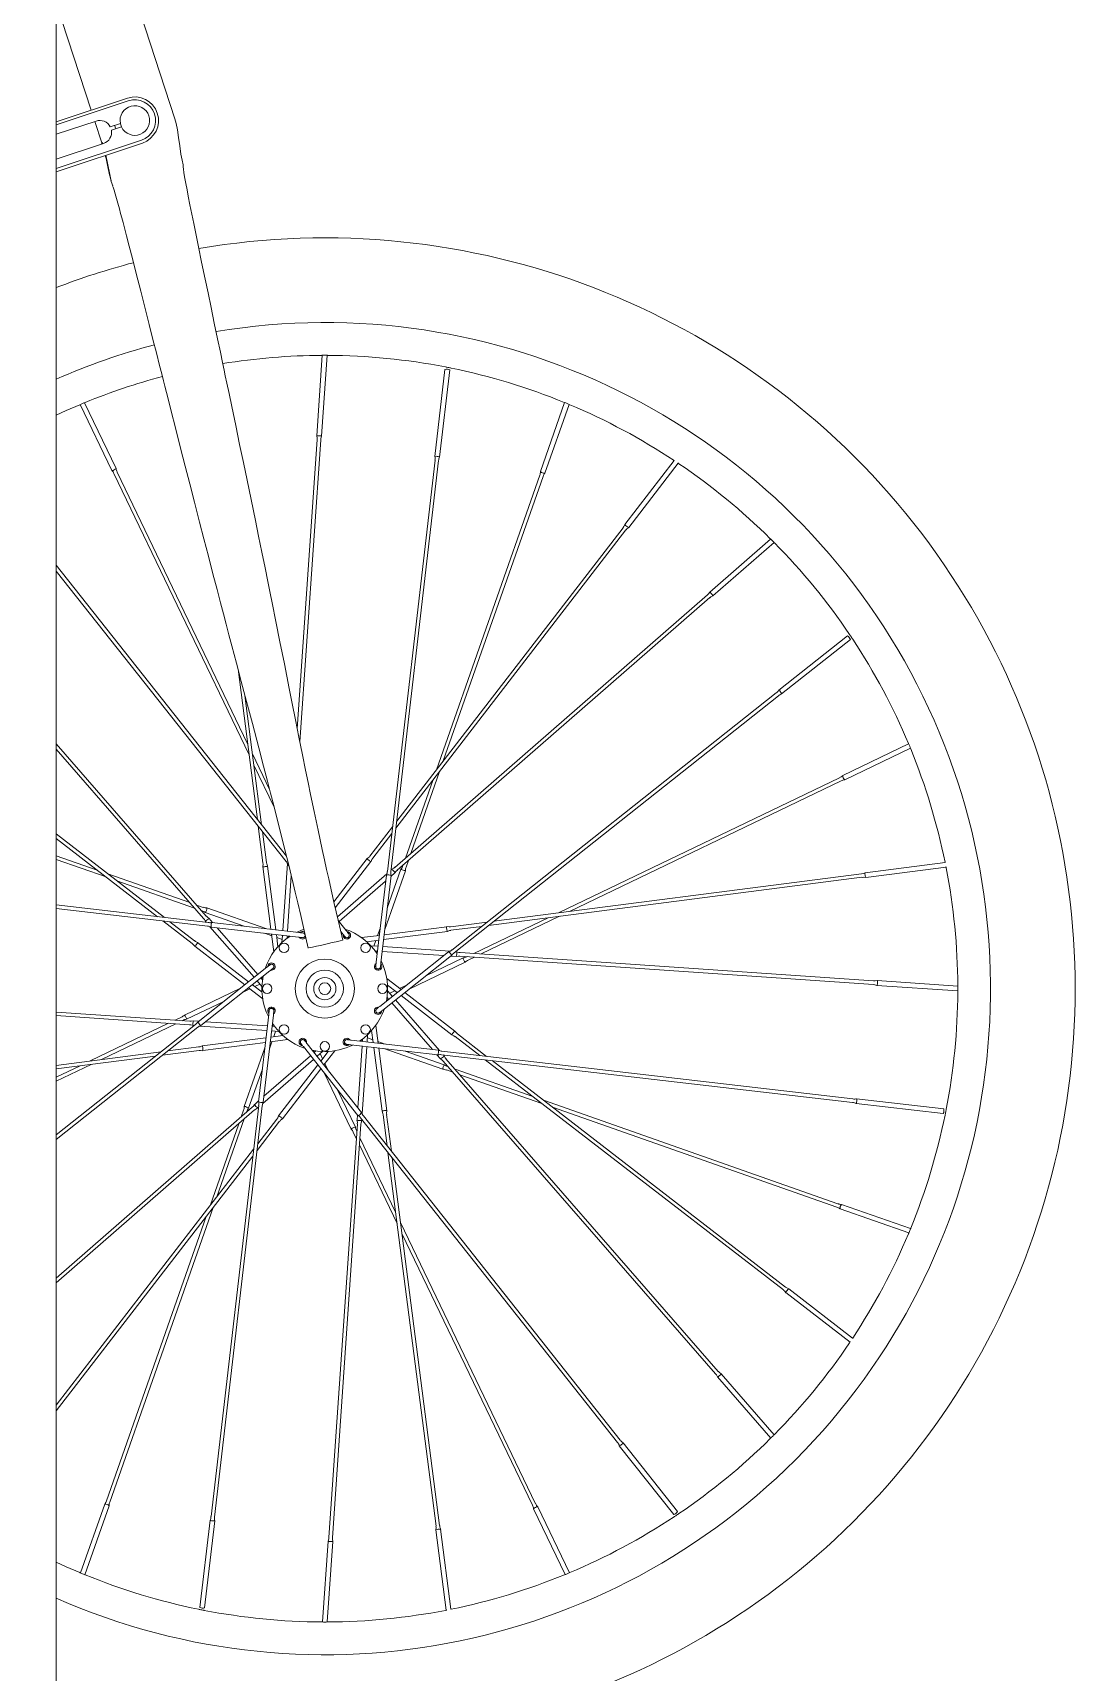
# Model space of a CAD drawing. Header units: inches. Extents: x -9 to 508, y -1 to 141.
# Drawn here: x 39.72 to 57.33, y 97.35 to 125.04 of the extents above; entities that cross this region are included whole.
import ezdxf

# ---------------------------------------------------------------- set-up
doc = ezdxf.new("R2010")
doc.units = ezdxf.units.IN
doc.layers.add('ZANO_R', color=7, linetype='Continuous', lineweight=0)

msp = doc.modelspace()

# ---------------------------------------------------------------- linework, layer by layer
at = {"layer": 'ZANO_R', "color": 253}
for p, q in [((42.11516, 123.59048), (39.71537, 130.95955)), ((40.11146, 125.54498), (40.70032, 123.73675)), ((40.11146, 123.54021), (41.31413, 123.94162)), ((41.32996, 123.89419), (40.11146, 123.4875)), ((40.7846, 123.55403), (40.11146, 123.32937)), ((40.76226, 123.54658), (40.87966, 123.18605)), ((41.02599, 123.45538), (41.19584, 123.51207)), ((40.11146, 122.74954), (41.55158, 123.2302)), ((41.04498, 123.39847), (41.21484, 123.45516)), ((41.56741, 123.18277), (40.11146, 122.69683)), ((40.11146, 122.90768), (40.91124, 123.17461)), ((40.87905, 123.18793), (40.88581, 123.16612)), ((40.89096, 123.19181), (40.89774, 123.1701)), ((42.25489, 122.81644), (42.25766, 122.78878)), ((41.06719, 122.45825), (41.0373, 122.53448)), ((44.60824, 119.59671), (44.51475, 118.23607)), ((44.59457, 118.23059), (44.68844, 119.59692)), ((46.68085, 119.35979), (46.50999, 117.88693)), ((46.58946, 117.87771), (46.76032, 119.35057)), ((41.12357, 117.68589), (40.59003, 118.7966)), ((48.70318, 118.79895), (48.29379, 117.63267)), ((40.51625, 118.76542), (41.05146, 117.65125)), ((48.36927, 117.60617), (48.77721, 118.76833)), ((44.52049, 118.17369), (44.18492, 113.28944)), ((44.22976, 113.06671), (44.58035, 118.16957)), ((46.51281, 117.82445), (45.7071, 110.87907)), ((45.76671, 110.87215), (46.57241, 117.81754)), ((50.55462, 117.81932), (49.72175, 116.74002)), ((49.78508, 116.69115), (50.62172, 117.77533)), ((41.0872, 117.59994), (43.37038, 112.8469)), ((43.34598, 113.03628), (41.14129, 117.62592)), ((48.28278, 117.57111), (46.53633, 112.59575)), ((46.65298, 112.74692), (48.33939, 117.55124)), ((45.85245, 111.61133), (49.73938, 116.6483)), ((49.69188, 116.68496), (45.86586, 111.72692)), ((52.18446, 116.4933), (51.15623, 115.59728)), ((51.20879, 115.53696), (52.24131, 116.43672)), ((44.00189, 111.1383), (40.11146, 116.04979)), ((40.11146, 115.95316), (43.99792, 111.04667)), ((51.11618, 115.54911), (45.8359, 110.94775)), ((45.87532, 110.90251), (51.1556, 115.50387)), ((53.48249, 114.8602), (52.3202, 113.93955)), ((52.36987, 113.87684), (53.53216, 114.79749)), ((43.1836, 114.29631), (43.51065, 111.75845)), ((43.58291, 111.66724), (43.3016, 113.85011)), ((52.27802, 113.89338), (46.79717, 109.55197)), ((46.83442, 109.50494), (52.31527, 113.84635)), ((42.64738, 110.12483), (40.11146, 113.03491)), ((54.51592, 113.03363), (53.40175, 112.49843)), ((40.11146, 112.94358), (42.60214, 110.08541)), ((43.71734, 112.26319), (43.42866, 112.86416)), ((53.43639, 112.42632), (54.54661, 112.95963)), ((43.45306, 112.67479), (43.79381, 111.96544)), ((46.10319, 111.18067), (46.58974, 112.56675)), ((53.35043, 112.46269), (48.5974, 110.1795)), ((46.47309, 112.41559), (46.01158, 111.10084)), ((48.78677, 110.20391), (53.37641, 112.4086)), ((43.52553, 111.64305), (43.60539, 111.02332)), ((45.79477, 111.63479), (45.41304, 111.14011)), ((41.93856, 110.10196), (40.11146, 111.5119)), ((40.11146, 111.43611), (41.82297, 110.11537)), ((43.6649, 111.03099), (43.59778, 111.55183)), ((45.46054, 111.10345), (45.78137, 111.51921)), ((40.80297, 110.90248), (40.11146, 111.14522)), ((40.11146, 111.08163), (40.95414, 110.78583)), ((45.36734, 111.09726), (44.80359, 110.36671)), ((44.82675, 110.26578), (45.43067, 111.04838)), ((46.0236, 110.95391), (46.06295, 111.06601)), ((42.36922, 110.3527), (40.98313, 110.83924)), ((43.60338, 110.96071), (43.73968, 109.90309)), ((43.82156, 109.89359), (43.68272, 110.97093)), ((44.01841, 111.01174), (43.94064, 109.87977)), ((44.02019, 109.87055), (44.08421, 110.80235)), ((44.02841, 110.99208), (44.04215, 110.97473)), ((45.69689, 110.83988), (44.86211, 110.11242)), ((45.69006, 110.8189), (45.5192, 109.34604)), ((45.59866, 109.33682), (45.76952, 110.80968)), ((45.66387, 109.89892), (46.01259, 110.89235)), ((45.9371, 110.91885), (45.70572, 110.25969)), ((45.7679, 110.79563), (45.83527, 110.85434)), ((45.78271, 110.91466), (45.77039, 110.90392)), ((45.97133, 110.98618), (45.96698, 110.97379)), ((47.41773, 109.96698), (53.72788, 110.78018)), ((53.72021, 110.83969), (47.50895, 110.03923)), ((55.13237, 111.03176), (53.78027, 110.85751)), ((53.7905, 110.77817), (55.14873, 110.95321)), ((41.1343, 110.72259), (42.44905, 110.26109)), ((44.89121, 110.03167), (45.6783, 110.71756)), ((42.67774, 110.01621), (40.11146, 110.31391)), ((40.11146, 110.25351), (42.67082, 109.95661)), ((42.59597, 110.2731), (42.48388, 110.31245)), ((42.56371, 110.22084), (42.5761, 110.21649)), ((43.65097, 109.91338), (42.65753, 110.26209)), ((41.91509, 110.04428), (42.40978, 109.66254)), ((42.44643, 109.71004), (42.03068, 110.03087)), ((42.63104, 110.18661), (43.2902, 109.95523)), ((42.63523, 110.03222), (42.64597, 110.0199)), ((42.75425, 110.0174), (42.69554, 110.08477)), ((42.71001, 109.9464), (43.45544, 109.09099)), ((42.73099, 109.93956), (44.20385, 109.7687)), ((44.21307, 109.84817), (42.74021, 110.01903)), ((45.01177, 109.87946), (44.87646, 110.05029)), ((46.7112, 109.94651), (45.65358, 109.81021)), ((47.39354, 110.02436), (46.77381, 109.9445)), ((46.78148, 109.88499), (47.30232, 109.95211)), ((48.42528, 110.09683), (47.16928, 109.49349)), ((47.29051, 109.48516), (48.61466, 110.12123)), ((43.36147, 109.01656), (42.5015, 109.68018)), ((43.51822, 109.14072), (42.83233, 109.92781)), ((43.63289, 109.83494), (43.75393, 109.79245)), ((43.75021, 109.82133), (43.78882, 109.52175)), ((43.85835, 109.60814), (43.8321, 109.81183)), ((43.83842, 109.76279), (43.93038, 109.73051)), ((43.93515, 109.79988), (43.92677, 109.67787)), ((44.01185, 109.74906), (44.0147, 109.79065)), ((44.04699, 109.77437), (44.01437, 109.78582)), ((44.23398, 109.84575), (44.25316, 109.85822)), ((44.91956, 109.86703), (44.94906, 109.82979)), ((45.57182, 109.79967), (45.27224, 109.76107)), ((45.35863, 109.69154), (45.56232, 109.71779)), ((45.51329, 109.71147), (45.48101, 109.61951)), ((45.58543, 109.917), (45.54294, 109.79595)), ((45.64408, 109.72833), (46.72142, 109.86716)), ((42.45263, 109.61684), (43.29686, 108.96537)), ((45.55037, 109.61474), (45.42837, 109.62312)), ((45.49955, 109.53804), (45.54114, 109.53519)), ((45.52486, 109.5029), (45.53631, 109.53552)), ((46.74257, 109.52148), (45.58028, 108.60083)), ((45.62104, 109.5297), (46.6626, 109.45814)), ((45.62995, 108.53812), (46.79224, 109.45877)), ((46.76224, 109.53148), (45.63027, 109.60925)), ((46.98793, 109.41747), (46.35822, 109.11498)), ((46.78116, 109.44999), (46.87031, 109.44387)), ((46.87579, 109.52368), (46.85949, 109.5248)), ((46.93269, 109.4496), (53.92007, 108.96954)), ((53.92418, 109.0294), (46.9368, 109.50946)), ((47.05975, 109.44087), (47.04791, 109.43519)), ((47.07388, 109.3811), (47.18098, 109.43254)), ((43.67043, 109.26128), (42.50814, 108.34063)), ((42.55781, 108.27791), (43.7201, 109.19857)), ((46.07353, 108.88947), (47.02257, 109.34536)), ((43.22685, 108.90992), (42.27781, 108.45404)), ((43.26953, 108.84167), (43.38517, 108.89722)), ((43.36212, 108.91501), (43.60126, 108.73047)), ((43.58933, 108.84072), (43.42674, 108.96619)), ((43.46588, 108.93599), (43.55373, 108.97819)), ((43.50806, 109.03061), (43.5884, 108.93841)), ((43.59822, 109.04891), (43.57084, 109.08034)), ((43.60518, 109.09165), (43.57402, 109.07669)), ((45.93826, 108.88439), (45.69913, 109.06892)), ((45.71105, 108.95867), (45.87364, 108.8332)), ((45.79232, 108.76879), (45.71198, 108.86098)), ((45.8345, 108.86341), (45.74665, 108.8212)), ((46.03085, 108.95772), (45.91521, 108.90217)), ((46.84775, 108.18255), (46.00352, 108.83402)), ((53.98108, 108.95532), (55.34741, 108.86145)), ((55.34721, 108.94165), (53.98656, 109.03513)), ((42.31245, 108.38192), (42.94216, 108.68441)), ((45.6952, 108.70774), (45.72636, 108.72271)), ((45.70216, 108.75049), (45.72954, 108.71906)), ((45.78216, 108.65868), (46.46805, 107.87159)), ((46.59037, 107.85299), (45.84494, 108.70841)), ((45.93891, 108.78284), (46.79888, 108.11922)), ((42.36769, 108.34979), (40.11146, 108.50481)), ((40.11146, 108.44466), (42.36358, 108.28993)), ((42.46596, 108.29446), (40.11146, 106.42945)), ((42.00987, 108.31423), (40.68572, 107.67816)), ((40.8751, 107.70257), (42.1311, 108.30591)), ((42.2265, 108.41829), (42.11941, 108.36685)), ((42.24063, 108.35852), (42.25247, 108.36421)), ((42.42459, 108.27572), (42.44089, 108.2746)), ((42.51922, 108.3494), (42.43007, 108.35553)), ((43.67934, 108.2697), (42.63778, 108.34126)), ((43.70172, 108.46258), (43.53086, 106.98972)), ((43.61032, 106.9805), (43.78118, 108.45336)), ((43.70691, 108.52658), (43.70802, 108.51693)), ((43.77552, 108.29649), (43.76407, 108.26388)), ((45.55017, 107.97807), (45.51156, 108.27765)), ((40.11146, 106.3529), (42.50321, 108.24742)), ((42.53815, 108.26792), (43.67011, 108.19014)), ((43.6563, 108.07107), (42.57896, 107.93223)), ((43.71495, 107.88239), (43.75744, 108.00344)), ((43.72856, 107.99972), (44.02814, 108.03833)), ((43.94175, 108.10786), (43.73806, 108.08161)), ((43.75001, 108.18466), (43.87201, 108.17627)), ((43.80083, 108.26135), (43.75924, 108.26421)), ((43.78709, 108.08793), (43.81938, 108.17989)), ((46.56939, 107.85983), (45.09653, 108.03069)), ((45.25339, 108.02503), (45.28601, 108.01358)), ((45.28854, 108.05033), (45.28568, 108.00875)), ((45.36523, 107.99952), (45.37362, 108.12152)), ((45.46196, 108.0366), (45.37, 108.06888)), ((45.44203, 108.19126), (45.46828, 107.98757)), ((45.66749, 107.96446), (45.54645, 108.00695)), ((46.85395, 108.08935), (47.2697, 107.76852)), ((47.38529, 107.75511), (46.8906, 108.13685)), ((41.88265, 107.83241), (40.11146, 107.60416)), ((40.11146, 107.54366), (41.79143, 107.76016)), ((41.90684, 107.77503), (42.52657, 107.8549)), ((42.5189, 107.91441), (41.99806, 107.84729)), ((42.58918, 107.85289), (43.6468, 107.98918)), ((43.63651, 107.90047), (43.28779, 106.90704)), ((44.40917, 107.76773), (43.62208, 107.08183)), ((44.28861, 107.91993), (45.20926, 106.75765)), ((45.27197, 106.80732), (44.35132, 107.96961)), ((44.45823, 107.85468), (44.4732, 107.82352)), ((44.50098, 107.84773), (44.46955, 107.82034)), ((44.51928, 107.75756), (44.61148, 107.83791)), ((44.6139, 107.71539), (44.5717, 107.80324)), ((44.70916, 107.83884), (44.58369, 107.67624)), ((44.63488, 107.61163), (44.81942, 107.85076)), ((45.08731, 107.95122), (46.56017, 107.78036)), ((45.28019, 107.92885), (45.20863, 106.88729)), ((45.28197, 106.78765), (45.35974, 107.91962)), ((45.47882, 107.90581), (45.61766, 106.82846)), ((45.697, 106.83869), (45.5607, 107.89631)), ((45.64941, 107.88602), (46.64285, 107.5373)), ((46.66934, 107.61279), (46.01018, 107.84417)), ((46.54613, 107.78199), (46.60484, 107.71462)), ((46.62265, 107.78318), (53.56803, 106.97748)), ((53.57495, 107.03708), (46.62956, 107.84278)), ((46.66515, 107.76718), (46.65441, 107.7795)), ((40.11146, 107.33575), (40.70298, 107.61989)), ((40.51361, 107.59549), (40.11146, 107.40231)), ((43.36328, 106.88054), (43.59466, 107.53971)), ((43.60349, 106.95952), (44.4589, 107.70495)), ((44.53333, 107.61098), (43.86971, 106.75101)), ((43.93304, 106.70214), (44.58452, 107.54636)), ((44.63997, 107.47636), (45.09585, 106.52732)), ((44.70822, 107.51904), (44.65267, 107.63468)), ((46.653, 107.67457), (51.25437, 102.39429)), ((51.2996, 102.43371), (46.69824, 107.71399)), ((46.70441, 107.52629), (46.81651, 107.48694)), ((46.73667, 107.57855), (46.72428, 107.5829)), ((48.16608, 107.0768), (46.85133, 107.53831)), ((46.93116, 107.4467), (48.31725, 106.96015)), ((47.36182, 107.69743), (52.39879, 103.8105)), ((52.43545, 103.858), (47.47741, 107.68403)), ((45.16796, 106.56196), (44.86547, 107.19166)), ((43.42506, 106.89688), (40.11146, 104.00933)), ((43.53368, 106.92724), (42.72797, 99.98185)), ((42.78757, 99.97494), (43.59328, 106.92033)), ((43.53249, 107.00376), (43.46511, 106.94505)), ((43.51767, 106.88474), (43.52999, 106.89547)), ((53.3216, 105.26711), (48.34625, 107.01356)), ((48.49741, 106.89691), (53.30173, 105.2105)), ((53.6282, 106.96043), (55.10106, 106.78957)), ((55.11028, 106.86904), (53.63742, 107.0399)), ((40.11146, 103.92975), (43.46448, 106.85165)), ((43.19719, 106.61873), (42.71064, 105.23264)), ((42.82729, 105.38381), (43.2888, 106.69856)), ((43.27678, 106.84548), (43.23743, 106.73338)), ((43.32905, 106.81322), (43.3334, 106.82561)), ((43.50561, 106.1646), (43.88735, 106.65929)), ((43.83985, 106.69594), (43.51902, 106.28019)), ((45.2001, 106.6172), (44.72003, 99.62982)), ((44.77989, 99.62571), (45.25995, 106.61308)), ((45.20048, 106.76873), (45.19436, 106.67958)), ((45.25543, 106.71547), (49.59684, 101.23461)), ((45.27417, 106.67409), (45.27529, 106.6904)), ((49.64387, 101.27187), (45.30246, 106.75272)), ((45.63548, 106.76841), (45.7026, 106.24756)), ((45.77485, 106.15635), (45.69499, 106.77608)), ((45.1316, 106.476), (45.18304, 106.36891)), ((45.19137, 106.49014), (45.18568, 106.50198)), ((45.84732, 105.12461), (45.24398, 106.38061)), ((43.44793, 106.18807), (40.11146, 101.86443)), ((40.11146, 101.76622), (43.43452, 106.07248)), ((45.23565, 106.25938), (45.87172, 104.93523)), ((45.71748, 106.13216), (46.53068, 99.822)), ((46.59018, 99.82967), (45.78973, 106.04094)), ((54.54945, 104.84671), (53.38316, 105.2561)), ((42.6474, 105.05248), (40.96099, 100.24816)), ((41.0176, 100.22828), (42.76405, 105.20364)), ((48.21318, 100.19946), (45.93, 104.95249)), ((53.35667, 105.18062), (54.51883, 104.77267)), ((45.9544, 104.76312), (48.1591, 100.17348)), ((52.44164, 103.76481), (53.52582, 102.92817)), ((53.56981, 102.99527), (52.49052, 103.82814)), ((51.28746, 102.3411), (52.18721, 101.30858)), ((52.24379, 101.36542), (51.34777, 102.39365)), ((49.62733, 101.18002), (50.54799, 100.01773)), ((50.6107, 100.0674), (49.69004, 101.22969)), ((40.93111, 100.19322), (40.52317, 99.03106)), ((40.5972, 99.00044), (41.00659, 100.16673)), ((48.17681, 100.1135), (48.71012, 99.00327)), ((48.78413, 99.03397), (48.24892, 100.14814)), ((42.71092, 99.92169), (42.54006, 98.44883)), ((42.61953, 98.43961), (42.79039, 99.91247)), ((46.52866, 99.75939), (46.7037, 98.40119)), ((46.78225, 98.41751), (46.60801, 99.76962)), ((44.70581, 99.56881), (44.61194, 98.20249)), ((44.69214, 98.20267), (44.78563, 99.56333))]:
    msp.add_line(p, q, dxfattribs=at)
at = {"layer": 'ZANO_R'}
msp.add_line((40.11146, 127.77367), (40.11146, 96.27767), dxfattribs=at)
at = {"layer": 'ZANO_R', "color": 253, "flags": 128}
for points in [[(41.19584, 123.51207), (41.19721, 123.5058), (41.21484, 123.45516)], [(42.11516, 123.59048), (42.13842, 123.51162), (42.16001, 123.40672), (42.17981, 123.27484), (42.19866, 123.13228), (42.21831, 122.99569), (42.23778, 122.89087), (42.25489, 122.81644)], [(41.1005, 123.48025), (41.10953, 123.44914), (41.11949, 123.42334)], [(40.87905, 123.18793), (40.89093, 123.1918), (40.89093, 123.1918)], [(44.95386, 109.72122), (44.87534, 110.05503), (44.81004, 110.33828), (44.75731, 110.57078), (44.71664, 110.75242), (44.68147, 110.91111), (44.64518, 111.07644), (44.60779, 111.24842), (44.53761, 111.5755), (44.4714, 111.88906), (44.4105, 112.18127), (44.3691, 112.38185), (44.32653, 112.58959), (44.27362, 112.84962), (44.21293, 113.15003), (44.15474, 113.43968), (44.10004, 113.71311), (44.04873, 113.97027), (43.9664, 114.38353), (43.89155, 114.75924), (43.82379, 115.09878), (43.76081, 115.4134), (43.72739, 115.57993), (43.68766, 115.77737), (43.64125, 116.00726), (43.58806, 116.26959), (43.53207, 116.54437), (43.47848, 116.80588), (43.40539, 117.16041), (43.3377, 117.48699), (43.275, 117.78842), (43.21145, 118.09309), (43.14555, 118.40856), (43.07731, 118.73485), (43.0317, 118.95291), (42.99525, 119.12716), (42.96922, 119.25164), (42.95005, 119.34334), (42.92269, 119.47421), (42.88546, 119.65234), (42.83837, 119.87782), (42.78318, 120.14234), (42.72894, 120.40254), (42.67749, 120.64955), (42.62892, 120.88278), (42.56913, 121.1702), (42.51597, 121.42629), (42.46865, 121.65517), (42.43452, 121.8217), (42.4018, 121.98299), (42.37094, 122.13721), (42.3421, 122.2837), (42.32173, 122.38901), (42.30077, 122.50029), (42.28133, 122.60866), (42.26887, 122.68183), (42.25967, 122.74207), (42.25709, 122.78214), (42.25848, 122.79831)], [(41.06313, 122.45879), (41.06381, 122.46065), (41.07493, 122.43547), (41.08955, 122.38839), (41.10842, 122.32395), (41.13026, 122.24735), (41.1529, 122.16568), (41.17841, 122.07176), (41.20049, 121.98945), (41.21945, 121.91816), (41.24024, 121.83955), (41.26356, 121.75081), (41.29939, 121.61359), (41.34412, 121.44109), (41.39843, 121.23044), (41.46271, 120.97987), (41.53919, 120.68068), (41.61371, 120.3887), (41.68301, 120.11704), (41.74695, 119.86627), (41.80555, 119.63624), (41.85876, 119.4272), (41.89482, 119.28548), (41.92465, 119.1682), (41.94841, 119.07473), (41.97472, 118.97125), (42.00842, 118.83868), (42.04951, 118.67701), (42.13293, 118.34882), (42.21405, 118.02981), (42.29237, 117.72219), (42.368, 117.42568), (42.44716, 117.11608), (42.53395, 116.77796), (42.60573, 116.49957), (42.6822, 116.20445), (42.7605, 115.90372), (42.82966, 115.63923), (42.88848, 115.41495), (42.93639, 115.23268), (42.98248, 115.05767), (43.03031, 114.8763), (43.08028, 114.68709), (43.15658, 114.39845), (43.23865, 114.08816), (43.32746, 113.75229), (43.42609, 113.37852), (43.53454, 112.96588), (43.61471, 112.65912), (43.68142, 112.40233), (43.73395, 112.19887), (43.78723, 111.99125), (43.84539, 111.76299), (43.9063, 111.52184), (43.96944, 111.26928), (44.00821, 111.11277), (44.04544, 110.96132), (44.08116, 110.81494), (44.11538, 110.67364), (44.15024, 110.5285), (44.19264, 110.35037), (44.24354, 110.13395), (44.30258, 109.87915), (44.36934, 109.58586)], [(44.60086, 119.59627), (44.60059, 119.59626), (44.60547, 119.59657), (44.61537, 119.59709), (44.62921, 119.59761), (44.64543, 119.59789), (44.66215, 119.59781), (44.67751, 119.59741), (44.68982, 119.59685), (44.69768, 119.59639), (44.70004, 119.59624)], [(46.68846, 119.40039), (46.68811, 119.40043), (46.69223, 119.39988), (46.70143, 119.39858), (46.71468, 119.39649), (46.73043, 119.39368), (46.74687, 119.39038), (46.76214, 119.38696), (46.7746, 119.38393), (46.78286, 119.38179), (46.786, 119.38095), (46.78583, 119.38099)], [(40.11146, 118.58568), (40.28172, 118.66365), (40.51121, 118.76312)], [(44.51478, 118.23582), (44.51475, 118.23607), (44.51794, 118.23799), (44.52671, 118.23919), (44.53974, 118.23951), (44.55504, 118.23888), (44.57028, 118.23741), (44.58315, 118.23532), (44.59167, 118.23292), (44.59457, 118.23059), (44.59449, 118.23031)], [(44.51396, 118.23552), (44.52058, 118.19909), (44.5191, 118.17377)], [(44.58175, 118.16948), (44.5833, 118.19253), (44.59517, 118.23004)], [(46.55042, 117.88833), (46.56557, 117.88611), (46.57831, 117.88331), (46.5867, 117.88036), (46.58946, 117.87771), (46.58937, 117.87741)], [(50.55177, 117.82104), (50.55263, 117.82055), (50.55465, 117.81937)], [(49.72081, 116.74006), (49.70606, 116.70603), (49.69077, 116.68579)], [(49.7405, 116.64745), (49.75458, 116.66575), (49.78524, 116.69033)], [(52.17866, 116.49843), (52.18004, 116.49723), (52.18563, 116.49226), (52.19452, 116.48416), (52.2056, 116.47368), (52.21749, 116.46195), (52.22881, 116.45026), (52.23839, 116.43996), (52.24526, 116.43233), (52.24876, 116.42836), (52.24867, 116.42846)], [(51.15529, 115.59745), (51.1342, 115.567), (51.11526, 115.55016)], [(51.15607, 115.59708), (51.15623, 115.59728), (51.15984, 115.59638), (51.1669, 115.59103), (51.17634, 115.58204), (51.18671, 115.57078), (51.19645, 115.55896), (51.20406, 115.54838), (51.2084, 115.54066), (51.20879, 115.53696), (51.20855, 115.53682)], [(51.15652, 115.50282), (51.17391, 115.51802), (51.20883, 115.53615)], [(53.51647, 114.88367), (53.51751, 114.88231), (53.52197, 114.87643), (53.52907, 114.8668), (53.53787, 114.8544), (53.54724, 114.84059), (53.55608, 114.8269), (53.5635, 114.81489), (53.5688, 114.80599), (53.5715, 114.80133), (53.57146, 114.80141)], [(52.34978, 113.91195), (52.35892, 113.89967), (52.36595, 113.88868), (52.3698, 113.88067), (52.36987, 113.87684), (52.3696, 113.87669)], [(45.41192, 111.14097), (45.39784, 111.12266), (45.36714, 111.09805)], [(45.43079, 111.04861), (45.43067, 111.04838), (45.42696, 111.04856), (45.41899, 111.05243), (45.40798, 111.0594), (45.3956, 111.06841), (45.38374, 111.0781), (45.37421, 111.08698), (45.36845, 111.09371), (45.36734, 111.09726), (45.36755, 111.09745)], [(45.43163, 111.0484), (45.44636, 111.08238), (45.46165, 111.10261)], [(43.604, 111.02314), (43.60699, 111.00023), (43.60268, 110.96113)], [(43.68265, 110.97118), (43.68272, 110.97093), (43.67998, 110.96843), (43.67161, 110.96553), (43.65889, 110.96267), (43.64376, 110.9603), (43.62853, 110.95876), (43.6155, 110.9583), (43.60667, 110.95898), (43.60338, 110.96071), (43.60339, 110.96099)], [(43.68339, 110.97162), (43.66978, 111.00606), (43.66628, 111.03118)], [(44.03494, 111.0027), (44.02936, 110.99578), (44.02841, 110.99208)], [(45.83497, 110.9488), (45.81759, 110.9336), (45.78271, 110.91549)], [(45.83618, 110.85413), (45.8573, 110.88462), (45.87625, 110.90147)], [(45.97284, 110.89989), (45.95855, 110.9054), (45.94674, 110.91093), (45.93921, 110.91566), (45.9371, 110.91885), (45.93725, 110.91912)], [(53.77963, 110.8582), (53.74514, 110.84457), (53.72001, 110.84107)], [(53.72807, 110.77879), (53.75097, 110.78178), (53.79003, 110.77748)], [(55.1315, 111.0353), (55.13204, 111.03326), (55.13243, 111.03177)], [(55.1471, 110.9633), (55.14877, 110.95294), (55.15021, 110.94295), (55.15088, 110.93792), (55.15086, 110.93813)], [(42.64999, 110.22235), (42.64449, 110.20806), (42.63895, 110.19625), (42.63423, 110.18872), (42.63104, 110.18661), (42.63077, 110.18676)], [(42.60109, 110.08448), (42.61629, 110.06709), (42.6344, 110.03222)], [(42.69576, 110.08569), (42.66527, 110.1068), (42.64841, 110.12576)], [(46.72167, 109.86724), (46.72142, 109.86716), (46.71892, 109.86991), (46.71602, 109.87828), (46.71317, 109.891), (46.71079, 109.90613), (46.70926, 109.92136), (46.70879, 109.93439), (46.70948, 109.94322), (46.7112, 109.94651), (46.71149, 109.94649)], [(46.77364, 109.94589), (46.75073, 109.9429), (46.71162, 109.9472)], [(42.40892, 109.66143), (42.42723, 109.64735), (42.45184, 109.61665)], [(42.50149, 109.68114), (42.46751, 109.69587), (42.44728, 109.71115)], [(42.50128, 109.6803), (42.5015, 109.68018), (42.50133, 109.67647), (42.49746, 109.6685), (42.49049, 109.65749), (42.48147, 109.64511), (42.47179, 109.63325), (42.4629, 109.62371), (42.45618, 109.61795), (42.45263, 109.61684), (42.45244, 109.61706)], [(44.1792, 109.8521), (44.23659, 109.87839), (44.29687, 109.90173)], [(44.20385, 109.7687), (44.21665, 109.76722), (44.22927, 109.76576), (44.24113, 109.76438), (44.25169, 109.76315), (44.26046, 109.76214), (44.26702, 109.76138), (44.27109, 109.7609), (44.27247, 109.76074)], [(44.28168, 109.84021), (44.28031, 109.84037), (44.27624, 109.84084), (44.26967, 109.84161), (44.26091, 109.84262), (44.25035, 109.84385), (44.23849, 109.84522), (44.22587, 109.84669), (44.21307, 109.84817)], [(44.94869, 109.72002), (44.9506, 109.72004), (44.91073, 109.70978)], [(44.94906, 109.82979), (44.95706, 109.81969), (44.96495, 109.80973), (44.97237, 109.80037), (44.97897, 109.79204), (44.98444, 109.78512), (44.98855, 109.77994), (44.99109, 109.77673), (44.99195, 109.77564)], [(45.05466, 109.82531), (45.0538, 109.8264), (45.05126, 109.82961), (45.04715, 109.83479), (45.04168, 109.84171), (45.03508, 109.85004), (45.02766, 109.8594), (45.01977, 109.86936), (45.01177, 109.87946)], [(46.72211, 109.8665), (46.75656, 109.88011), (46.78167, 109.8836)], [(46.8708, 109.44307), (46.90729, 109.44969), (46.93262, 109.44821)], [(46.93689, 109.51086), (46.91385, 109.51241), (46.87638, 109.52426)], [(46.9998, 109.3788), (46.99359, 109.39279), (46.98915, 109.40506), (46.98716, 109.41372), (46.98793, 109.41747), (46.98823, 109.41756)], [(43.72457, 109.30417), (43.72349, 109.30331), (43.72028, 109.30077), (43.7151, 109.29666), (43.70818, 109.29118), (43.69985, 109.28458), (43.69048, 109.27717), (43.68052, 109.26928), (43.67043, 109.26128)], [(43.7201, 109.19857), (43.7302, 109.20657), (43.74016, 109.21446), (43.74952, 109.22187), (43.75785, 109.22847), (43.76477, 109.23395), (43.76995, 109.23806), (43.77316, 109.2406), (43.77425, 109.24146)], [(45.51289, 109.29169), (45.51171, 109.28908), (45.50847, 109.27281)], [(45.5192, 109.34604), (45.51771, 109.33324), (45.51625, 109.32062), (45.51487, 109.30876), (45.51365, 109.2982), (45.51263, 109.28943), (45.51187, 109.28286), (45.5114, 109.2788), (45.51124, 109.27742)], [(45.5907, 109.2682), (45.59086, 109.26958), (45.59134, 109.27365), (45.5921, 109.28021), (45.59311, 109.28898), (45.59434, 109.29954), (45.59572, 109.3114), (45.59718, 109.32402), (45.59866, 109.33682)], [(53.91997, 108.96814), (53.94302, 108.96659), (53.98053, 108.95472)], [(53.98602, 109.03592), (53.94958, 109.0293), (53.92427, 109.03079)], [(53.98631, 109.03511), (53.98656, 109.03513), (53.98848, 109.03195), (53.98969, 109.02318), (53.99, 109.01015), (53.98938, 108.99485), (53.9879, 108.9796), (53.98581, 108.96674), (53.98341, 108.95821), (53.98108, 108.95532), (53.9808, 108.95539)], [(55.34677, 108.949), (55.34676, 108.94913), (55.34709, 108.94388), (55.34763, 108.93366), (55.34814, 108.91959), (55.34839, 108.90328), (55.34829, 108.88659), (55.34786, 108.87139), (55.34731, 108.85935), (55.34686, 108.85185), (55.34674, 108.85001)], [(45.58028, 108.60083), (45.57018, 108.59283), (45.56022, 108.58494), (45.55086, 108.57752), (45.54253, 108.57092), (45.53561, 108.56544), (45.53043, 108.56134), (45.52722, 108.5588), (45.52613, 108.55794)], [(42.30058, 108.4206), (42.3068, 108.4066), (42.31123, 108.39434), (42.31322, 108.38567), (42.31245, 108.38192), (42.31215, 108.38184)], [(42.36349, 108.28853), (42.38653, 108.28698), (42.42399, 108.27513)], [(42.42958, 108.35633), (42.39309, 108.3497), (42.36776, 108.35119)], [(43.70968, 108.53119), (43.70952, 108.52981), (43.70905, 108.52575), (43.70828, 108.51918), (43.70727, 108.51042), (43.70604, 108.49986), (43.70467, 108.48799), (43.7032, 108.47537), (43.70172, 108.46258)], [(43.78118, 108.45336), (43.78267, 108.46615), (43.78413, 108.47878), (43.78551, 108.49064), (43.78673, 108.5012), (43.78775, 108.50996), (43.78851, 108.51653), (43.78898, 108.5206), (43.78914, 108.52197)], [(45.57581, 108.49523), (45.57689, 108.49609), (45.5801, 108.49863), (45.58528, 108.50273), (45.5922, 108.50821), (45.60053, 108.51481), (45.6099, 108.52223), (45.61986, 108.53012), (45.62995, 108.53812)], [(44.35132, 107.96961), (44.34332, 107.9797), (44.33543, 107.98966), (44.32802, 107.99903), (44.32142, 108.00736), (44.31594, 108.01428), (44.31183, 108.01946), (44.30929, 108.02267), (44.30843, 108.02375)], [(45.09653, 108.03069), (45.08373, 108.03217), (45.07111, 108.03364), (45.05925, 108.03502), (45.04869, 108.03624), (45.03992, 108.03726), (45.03336, 108.03802), (45.02929, 108.03849), (45.02791, 108.03865)], [(46.7991, 108.1191), (46.79888, 108.11922), (46.79905, 108.12293), (46.80292, 108.1309), (46.80989, 108.14191), (46.81891, 108.15428), (46.82859, 108.16614), (46.83748, 108.17568), (46.8442, 108.18144), (46.84775, 108.18255), (46.84794, 108.18234)], [(46.79889, 108.11826), (46.83287, 108.10353), (46.8531, 108.08824)], [(46.89146, 108.13796), (46.87315, 108.15205), (46.84854, 108.18275)], [(42.57827, 107.9329), (42.54382, 107.91928), (42.51871, 107.91579)], [(42.52675, 107.85351), (42.54965, 107.85649), (42.58876, 107.85219)], [(42.57871, 107.93216), (42.57896, 107.93223), (42.58146, 107.92948), (42.58436, 107.92111), (42.58721, 107.9084), (42.58959, 107.89327), (42.59113, 107.87803), (42.59159, 107.86501), (42.59091, 107.85618), (42.58918, 107.85289), (42.58889, 107.8529)], [(44.24572, 107.97408), (44.24658, 107.97299), (44.24912, 107.96979), (44.25323, 107.9646), (44.25871, 107.95769), (44.26531, 107.94935), (44.27272, 107.93999), (44.28061, 107.93003), (44.28861, 107.91993)], [(44.65019, 107.8372), (44.52907, 107.84413), (44.43948, 107.8583)], [(45.0187, 107.95918), (45.02007, 107.95902), (45.02414, 107.95855), (45.03071, 107.95779), (45.03947, 107.95677), (45.05003, 107.95555), (45.06189, 107.95417), (45.07452, 107.95271), (45.08731, 107.95122)], [(46.69929, 107.71491), (46.68409, 107.7323), (46.66598, 107.76717)], [(46.60462, 107.71371), (46.63511, 107.69259), (46.65197, 107.67363)], [(46.65039, 107.57705), (46.65589, 107.59134), (46.66143, 107.60315), (46.66615, 107.61068), (46.66934, 107.61279), (46.66961, 107.61264)], [(43.32754, 106.8995), (43.34183, 106.894), (43.35364, 106.88846), (43.36117, 106.88374), (43.36328, 106.88054), (43.36313, 106.88027)], [(43.4642, 106.94527), (43.44308, 106.91478), (43.42413, 106.89792)], [(53.63882, 106.99947), (53.6366, 106.98431), (53.6338, 106.97157), (53.63085, 106.96319), (53.6282, 106.96043), (53.62791, 106.96052)], [(43.46541, 106.85059), (43.48279, 106.86579), (43.51767, 106.88391)], [(43.86875, 106.751), (43.85402, 106.71701), (43.83873, 106.69679)], [(43.86959, 106.75079), (43.86971, 106.75101), (43.87342, 106.75084), (43.88139, 106.74697), (43.8924, 106.74), (43.90478, 106.73098), (43.91664, 106.72129), (43.92617, 106.71241), (43.93193, 106.70568), (43.93304, 106.70214), (43.93283, 106.70194)], [(43.88846, 106.65843), (43.90254, 106.67674), (43.93324, 106.70135)], [(45.19356, 106.67908), (45.20019, 106.64259), (45.1987, 106.61727)], [(45.26136, 106.61299), (45.2629, 106.63603), (45.27476, 106.6735)], [(45.61699, 106.82777), (45.6306, 106.79333), (45.6341, 106.76822)], [(45.61773, 106.82822), (45.61766, 106.82846), (45.6204, 106.83097), (45.62877, 106.83386), (45.64149, 106.83672), (45.65662, 106.8391), (45.67185, 106.84063), (45.68488, 106.8411), (45.69371, 106.84041), (45.697, 106.83869), (45.69699, 106.8384)], [(45.69638, 106.77625), (45.69339, 106.79916), (45.6977, 106.83827)], [(55.15088, 106.86143), (55.15092, 106.86178), (55.15038, 106.85766), (55.14907, 106.84846), (55.14698, 106.83521), (55.14417, 106.81945), (55.14087, 106.80302), (55.13746, 106.78774), (55.13442, 106.77529), (55.13228, 106.76703), (55.13144, 106.76388), (55.13149, 106.76406)], [(45.12929, 106.55009), (45.14329, 106.5563), (45.15555, 106.56074), (45.16422, 106.56272), (45.16796, 106.56196), (45.16805, 106.56166)], [(54.55153, 104.8522), (54.55161, 104.85246), (54.55047, 104.84909), (54.54757, 104.8408), (54.5431, 104.82857), (54.53738, 104.81383), (54.53096, 104.79833), (54.52458, 104.78381), (54.51904, 104.77183), (54.51511, 104.76367), (54.51341, 104.76021), (54.51355, 104.7605)], [(52.49055, 103.82908), (52.45652, 103.84383), (52.43628, 103.85912)], [(52.39794, 103.80939), (52.41625, 103.79531), (52.44083, 103.76465)], [(53.57154, 102.99812), (53.57104, 102.99726), (53.56986, 102.99524)], [(51.25331, 102.39337), (51.26851, 102.37597), (51.28665, 102.34106)], [(51.34757, 102.39382), (51.34777, 102.39365), (51.34687, 102.39005), (51.34152, 102.38299), (51.33253, 102.37355), (51.32127, 102.36318), (51.30945, 102.35344), (51.29888, 102.34582), (51.29115, 102.34149), (51.28746, 102.3411), (51.28731, 102.34134)], [(51.34794, 102.3946), (51.3175, 102.41568), (51.30065, 102.43463)], [(52.249, 101.37131), (52.24907, 101.37139), (52.24791, 101.37007), (52.24316, 101.36471), (52.23523, 101.35599), (52.22487, 101.34501), (52.21317, 101.33313), (52.20145, 101.32173), (52.19103, 101.31202), (52.1832, 101.30496), (52.17898, 101.30124), (52.17896, 101.30122)], [(49.66245, 101.20011), (49.65016, 101.19097), (49.63917, 101.18394), (49.63116, 101.18009), (49.62733, 101.18002), (49.62719, 101.18029)], [(50.63388, 100.0332), (50.6339, 100.03322), (50.62953, 100.02988), (50.62117, 100.02365), (50.60964, 100.01534), (50.59616, 100.00604), (50.58224, 99.99689), (50.56945, 99.98887), (50.55928, 99.98274), (50.55298, 99.97905), (50.55164, 99.97828)], [(42.74996, 99.91107), (42.73481, 99.91329), (42.72207, 99.91609), (42.71368, 99.91904), (42.71092, 99.92169), (42.71101, 99.92198)], [(46.52928, 99.82182), (46.53227, 99.79892), (46.52797, 99.75986)], [(46.60869, 99.77026), (46.59506, 99.80475), (46.59156, 99.82987)], [(44.71863, 99.62992), (44.71708, 99.60687), (44.70521, 99.56936)], [(44.7856, 99.56358), (44.78563, 99.56333), (44.78244, 99.56141), (44.77367, 99.5602), (44.76064, 99.55989), (44.74534, 99.56051), (44.7301, 99.56199), (44.71723, 99.56408), (44.70871, 99.56647), (44.70581, 99.56881), (44.70589, 99.56909)], [(44.78642, 99.56387), (44.7798, 99.60031), (44.78128, 99.62562)], [(40.5111, 99.03632), (40.28159, 99.1358), (40.11146, 99.21372)], [(40.60233, 98.99848), (40.60219, 98.99853), (40.5967, 99.00041), (40.58663, 99.00399), (40.57316, 99.00904), (40.55789, 99.01512), (40.54259, 99.02162), (40.52895, 99.02775), (40.51841, 99.03272), (40.51212, 99.03578), (40.51074, 99.03646), (40.51271, 99.03549)], [(42.61201, 98.399), (42.61234, 98.39895), (42.60851, 98.39946), (42.59956, 98.40073), (42.58649, 98.40278), (42.57083, 98.40555), (42.55438, 98.40883), (42.539, 98.41225), (42.52635, 98.41532), (42.51784, 98.41752), (42.51441, 98.41844), (42.51467, 98.41837)], [(46.78534, 98.41827), (46.78549, 98.41831), (46.78226, 98.41745)]]:
    msp.add_lwpolyline(points, dxfattribs=at)
at = {"layer": 'ZANO_R', "color": 253}
for centre, radius in [((43.96076, 109.58913), 0.08022), ((45.33962, 109.58913), 0.08022), ((44.65019, 108.8997), 0.5), ((44.65019, 108.8997), 0.31437), ((43.67519, 108.8997), 0.08022), ((44.65019, 108.8997), 0.1875), ((44.65019, 108.8997), 0.1), ((45.62519, 108.8997), 0.08022), ((43.96076, 108.21027), 0.08022), ((45.33962, 108.21027), 0.08022), ((44.65019, 107.9247), 0.08022)]:
    msp.add_circle(centre, radius, dxfattribs=at)
for centre, radius, start, end in [((41.44077, 123.56219), 0.25, 205.349246, 191.565041), ((41.44077, 123.56219), 0.4, 288.457144, 108.457144), ((41.44077, 123.56219), 0.35, 288.457144, 108.457144), ((40.84792, 123.36432), 0.2, 27.08407, 108.457144), ((40.84792, 123.36432), 0.2, 288.457144, 9.830217), ((28.02635, 119.89338), 13.27635, 11.474981, 13.414968), ((32.34575, 121.00851), 8.82698, 10.007365, 12.884835), ((44.65019, 108.8997), 12.68108, 275.527481, 99.663823), ((44.65019, 108.8997), 12.68108, 104.775314, 110.972105), ((44.65019, 108.8997), 11.24998, 246.206387, 99.397302), ((44.65019, 108.8997), 11.24998, 104.833114, 113.793613), ((44.65019, 108.8997), 10.69665, 90.264081, 99.272477), ((44.65019, 108.8997), 10.69665, 79.014987, 89.732907), ((46.7086, 119.25191), 0.11139, 62.339009, 104.426594), ((44.65019, 108.8997), 10.69665, 67.764823, 78.483071), ((44.65019, 108.8997), 10.69665, 104.861062, 112.23536), ((40.84133, 118.09512), 0.74516, 108.698537, 116.296299), ((48.45912, 118.09526), 0.74501, 63.703595, 71.302826), ((44.65019, 108.8997), 10.69665, 56.51493, 67.235846), ((41.04996, 117.74675), 0.09551, 270.897293, 320.418355), ((41.24118, 117.68971), 0.1174, 182.151807, 212.585524), ((46.40138, 117.85255), 0.1136, 345.813872, 17.257131), ((46.53247, 117.83426), 0.05697, 71.628978, 113.21874), ((46.69118, 117.81806), 0.11765, 149.79076, 180.285943), ((50.25034, 117.2691), 0.62785, 52.346184, 54.673313), ((44.65019, 108.8997), 10.69665, 45.265965, 55.98604), ((40.97783, 117.56408), 0.11379, 18.104051, 49.628962), ((48.1801, 117.62309), 0.11377, 333.101896, 4.63098), ((48.36025, 117.70125), 0.0955, 225.897197, 275.419441), ((48.45516, 117.52569), 0.11743, 137.154715, 167.580389), ((49.78873, 116.77739), 0.07669, 209.154926, 239.684436), ((49.80422, 116.76537), 0.07665, 224.992704, 255.543548), ((44.65019, 108.8997), 10.69665, 34.015956, 44.735789), ((53.42584, 114.76431), 0.11138, 17.335572, 59.428114), ((44.65019, 108.8997), 10.69665, 22.764711, 33.485853), ((52.21913, 113.99202), 0.11356, 300.807881, 332.262566), ((52.39958, 113.76281), 0.11757, 104.779039, 135.296868), ((52.2988, 113.88637), 0.05704, 26.653878, 68.193739), ((53.84578, 112.70864), 0.74497, 18.702151, 26.30115), ((44.65019, 108.8997), 10.69665, 11.516527, 22.235809), ((53.31457, 112.57207), 0.11379, 288.106309, 319.628819), ((53.44021, 112.3087), 0.11741, 92.153493, 122.585531), ((53.49724, 112.49992), 0.0955, 180.896875, 230.417621), ((43.91448, 110.96241), 0.11746, 14.884463, 45.30343), ((45.71781, 110.71101), 0.1114, 62.339763, 104.426674), ((45.58868, 110.87845), 0.11731, 329.863694, 0.323219), ((45.87834, 110.84406), 0.1138, 165.832016, 197.352439), ((45.74941, 110.84558), 0.07668, 33.725066, 64.260747), ((45.7623, 110.83081), 0.07667, 17.875153, 48.417246), ((45.85099, 110.99946), 0.11768, 317.069386, 347.555811), ((46.00227, 110.94871), 0.057, 238.913601, 280.482504), ((46.12606, 110.90196), 0.11356, 153.081211, 184.535563), ((53.85398, 110.83657), 0.07662, 164.141028, 194.700377), ((53.85656, 110.81713), 0.07669, 179.999151, 210.530212), ((44.65019, 108.8997), 10.69665, 0.263916, 10.985974), ((42.55049, 110.10061), 0.11755, 47.052386, 77.573773), ((42.64792, 110.37559), 0.11358, 243.085741, 274.535529), ((42.6012, 110.25177), 0.05698, 328.905591, 10.488878), ((42.7043, 109.99892), 0.07667, 123.723112, 154.262537), ((42.71907, 110.01181), 0.07666, 107.874187, 138.418212), ((42.67143, 109.83813), 0.11736, 59.871053, 90.317195), ((42.70582, 110.12779), 0.11374, 255.82297, 287.361485), ((42.83887, 109.96732), 0.11139, 152.338047, 194.427652), ((44.65019, 108.8997), 1.0625, 123.561761, 161.313644), ((44.27707, 109.80048), 0.0625, 213.174749, 326.420706), ((44.27707, 109.80048), 0.0625, 59.197092, 112.5), ((44.27707, 109.80048), 0.0425, 243.633007, 103.132853), ((44.27707, 109.80048), 0.04, 263.38293, 83.38293), ((41.96185, 121.36152), 12.0191, 281.57996, 284.202476), ((45.02331, 109.80048), 0.0625, 168.174749, 88.59111), ((45.02331, 109.80048), 0.0425, 198.633007, 58.132853), ((44.65019, 108.8997), 1.0625, 33.561761, 71.313644), ((45.02331, 109.80048), 0.04, 218.38293, 38.38293), ((46.6859, 109.42557), 0.1114, 17.340656, 59.425665), ((46.71294, 109.63535), 0.11739, 284.875113, 315.312383), ((46.89354, 109.4061), 0.11385, 120.838083, 152.344902), ((46.80211, 109.47881), 0.07664, 332.869595, 3.424075), ((46.80342, 109.49839), 0.07666, 348.720084, 19.263171), ((46.98408, 109.53522), 0.11755, 272.051331, 302.574803), ((47.05513, 109.39251), 0.05701, 193.91705, 235.480194), ((47.10968, 109.2718), 0.11369, 108.10192, 139.51899), ((44.65019, 108.8997), 1.0625, 168.561761, 206.313644), ((43.74941, 109.27281), 0.0625, 258.174749, 178.59111), ((43.74941, 109.27281), 0.0425, 288.633007, 148.132853), ((43.74941, 109.27281), 0.04, 308.38293, 128.38293), ((45.55097, 109.27281), 0.0625, 123.174749, 43.59111), ((45.55097, 109.27281), 0.0425, 180, 13.132853), ((45.55097, 109.27281), 0.04, 173.38293, 353.38293), ((44.65019, 108.8997), 1.0625, 348.561761, 26.313644), ((44.65019, 108.8997), 10.69665, 349.015094, 359.733685), ((43.74941, 108.52658), 0.0625, 303.174749, 223.59111), ((43.74941, 108.52658), 0.0425, 333.633007, 180), ((43.74941, 108.52658), 0.04, 353.38293, 173.38293), ((44.65019, 108.8997), 1.0625, 303.561761, 341.313644), ((45.55097, 108.52658), 0.0625, 78.174749, 358.59111), ((45.55097, 108.52658), 0.0425, 108.633007, 180), ((45.55097, 108.52658), 0.04, 128.38293, 308.38293), ((42.19077, 108.52748), 0.11356, 288.083832, 319.537532), ((42.31631, 108.26416), 0.11755, 92.052782, 122.573481), ((42.24528, 108.40691), 0.05698, 13.90633, 55.491387), ((42.49694, 108.30101), 0.07665, 168.718352, 199.268224), ((42.49832, 108.32057), 0.07668, 152.877892, 183.415606), ((42.40685, 108.39329), 0.11384, 300.837812, 332.346379), ((42.58742, 108.16407), 0.11736, 104.871156, 135.316341), ((42.61448, 108.37383), 0.1114, 197.340813, 239.425508), ((44.65019, 108.8997), 1.0625, 213.561761, 251.313644), ((45.55097, 108.52658), 0.0425, 180, 328.132853), ((44.27707, 107.99892), 0.0625, 348.174749, 268.59111), ((44.27707, 107.99892), 0.0425, 18.633007, 180), ((44.27707, 107.99892), 0.0425, 180, 238.132853), ((44.27707, 107.99892), 0.04, 38.38293, 218.38293), ((45.02331, 107.99892), 0.0625, 33.174749, 313.59111), ((45.02331, 107.99892), 0.0425, 63.633007, 180), ((45.02331, 107.99892), 0.0425, 180, 283.132853), ((45.02331, 107.99892), 0.04, 83.38293, 263.38293), ((44.65019, 108.8997), 1.0625, 270, 296.313644), ((46.4615, 107.83208), 0.1114, 332.341143, 14.426226), ((46.59456, 107.67161), 0.11374, 75.822553, 107.361902), ((46.62894, 107.96119), 0.11729, 239.861898, 270.325262), ((46.58132, 107.78757), 0.07664, 287.87227, 318.422646), ((46.59611, 107.80045), 0.07664, 303.714518, 334.267526), ((46.69915, 107.54763), 0.05695, 148.896194, 190.498424), ((46.65245, 107.4238), 0.11359, 63.087021, 94.534137), ((46.74993, 107.69888), 0.11765, 227.066014, 257.560145), ((43.1743, 106.89743), 0.11358, 333.086355, 4.534703), ((43.29812, 106.85072), 0.05697, 58.903468, 100.492636), ((43.53806, 106.96857), 0.07664, 197.870416, 228.422438), ((43.55095, 106.95379), 0.07665, 213.718552, 244.266633), ((43.42203, 106.95533), 0.11381, 345.833091, 17.351349), ((43.58257, 107.08839), 0.1114, 242.340074, 284.425723), ((43.71172, 106.92094), 0.11732, 149.866233, 180.32082), ((53.56856, 106.85873), 0.11763, 59.787428, 90.289872), ((53.60305, 107.14849), 0.11358, 255.810907, 287.260038), ((53.58476, 107.01742), 0.05696, 341.626481, 23.221097), ((43.44931, 106.79998), 0.11759, 137.056415, 167.568782), ((45.22931, 106.7478), 0.07666, 242.873542, 273.420127), ((45.17606, 106.86398), 0.1114, 287.339755, 329.425908), ((45.15664, 106.6564), 0.11379, 30.830049, 62.353769), ((45.24888, 106.74646), 0.07665, 258.719283, 289.265748), ((45.38579, 106.83691), 0.11733, 194.867173, 225.31938), ((44.65019, 108.8997), 10.69665, 337.766237, 348.483156), ((55.00242, 106.84128), 0.11138, 332.334603, 14.429378), ((45.14299, 106.49478), 0.05698, 103.908721, 145.487157), ((45.02242, 106.44029), 0.11355, 18.081667, 49.538032), ((45.28572, 106.56581), 0.11755, 182.053154, 212.57434), ((53.37359, 105.36979), 0.11377, 243.10283, 274.631226), ((53.45173, 105.18964), 0.09549, 135.895236, 185.421542), ((53.27624, 105.09483), 0.11732, 47.140753, 77.594985), ((44.65019, 108.8997), 10.69665, 326.514758, 337.234616), ((52.51588, 103.74566), 0.07667, 134.994675, 165.535731), ((52.52784, 103.76121), 0.07664, 119.142436, 149.696974), ((44.65019, 108.8997), 10.69665, 315.265382, 325.985936), ((53.0296, 103.29212), 0.6154, 322.324444, 324.698777), ((49.51342, 101.15038), 0.11743, 14.76074, 45.313966), ((49.74256, 101.33082), 0.11364, 210.818172, 242.251482), ((49.63689, 101.25106), 0.057, 296.639825, 338.206106), ((44.65019, 108.8997), 10.69665, 304.014136, 314.7358), ((40.84528, 100.27367), 0.11736, 317.14626, 347.590525), ((40.94013, 100.09814), 0.0955, 45.897292, 95.41911), ((41.12029, 100.1763), 0.11378, 153.103533, 184.631476), ((42.60928, 99.98131), 0.11757, 329.778643, 0.296522), ((42.89898, 99.94684), 0.11358, 165.811477, 197.259525), ((48.05922, 100.10969), 0.11738, 2.148959, 32.58821), ((48.25041, 100.05265), 0.0955, 90.895391, 140.419878), ((48.32246, 100.23525), 0.11367, 198.088725, 229.646093), ((44.65019, 108.8997), 10.69665, 292.765649, 303.484314), ((50.51478, 100.12407), 0.11141, 287.340339, 329.424609), ((42.76791, 99.96512), 0.05696, 251.625364, 293.221384), ((46.56761, 99.69338), 0.07665, 89.991355, 120.540782), ((46.58707, 99.69587), 0.07666, 74.147697, 104.692876), ((44.65019, 108.8997), 10.69665, 247.764149, 258.483924), ((44.65019, 108.8997), 10.69665, 281.513917, 292.236146), ((48.45916, 99.70403), 0.74489, 288.705736, 296.315555), ((42.59178, 98.54749), 0.11139, 242.338468, 284.427135), ((44.65019, 108.8997), 10.69665, 259.015647, 269.735413), ((44.65019, 108.8997), 10.69665, 270.26433, 280.983744), ((46.60801, 99.02421), 0.63035, 277.312709, 279.655978), ((44.65019, 98.9466), 0.74511, 266.20099, 273.798329)]:
    msp.add_arc(centre, radius, start, end, dxfattribs=at)

doc.saveas('drawing.dxf')
